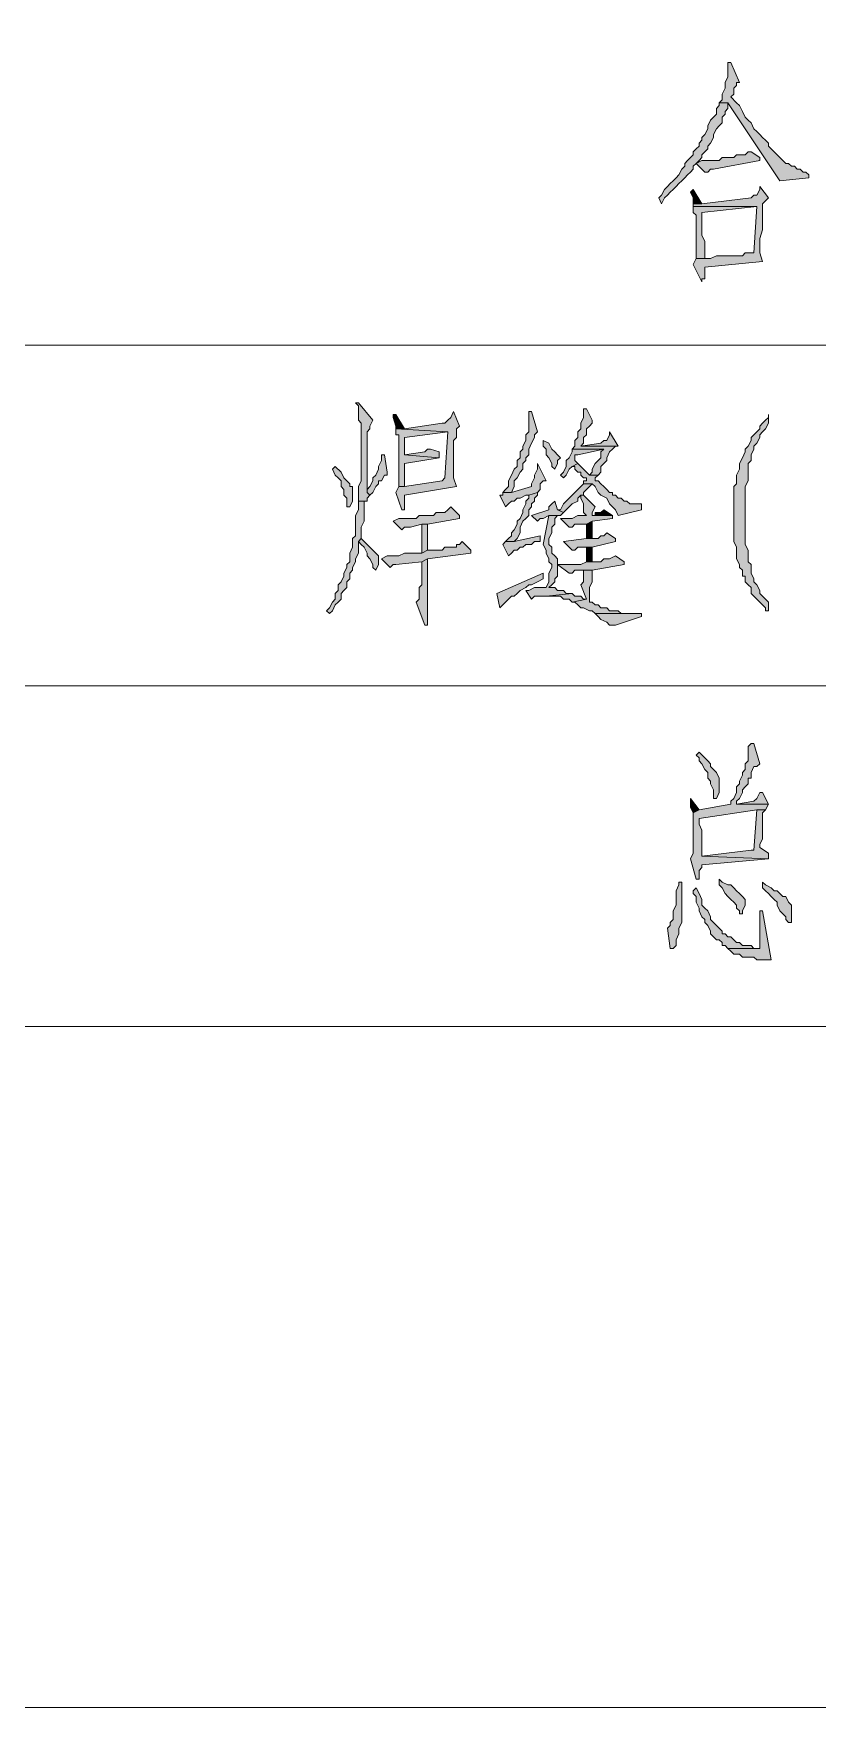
# Model space of a CAD drawing. Header units: millimetres. Extents: x 24 to 410, y 10 to 282.
# Drawn here: x 291.91 to 303.4, y 118.11 to 142.66 of the extents above; entities that cross this region are included whole.
import ezdxf

# ---------------------------------------------------------------- set-up
doc = ezdxf.new("R2010")
doc.units = ezdxf.units.MM

msp = doc.modelspace()

# ---------------------------------------------------------------- hatches: boundary and pattern name
h = msp.add_hatch(color=7)
h.dxf.hatch_style = 2
h.paths.add_polyline_path([(302.090667, 142.24), (302.090667, 142.028333), (302.048333, 141.943667), (302.048333, 141.859), (302.006, 141.774333), (302.006, 141.689667), (301.963667, 141.647333), (302.090667, 141.647333), (302.852667, 140.504333), (303.276, 140.546667), (303.276, 140.589), (303.233667, 140.631333), (303.191333, 140.631333), (303.149, 140.673667), (303.106667, 140.673667), (303.064333, 140.716), (303.022, 140.716), (302.979667, 140.758333), (302.937333, 140.758333), (302.895, 140.800667), (302.852667, 140.843), (302.810333, 140.885333), (302.768, 140.927667), (302.725667, 140.97), (302.683333, 141.012333), (302.683333, 141.054667), (302.641, 141.097), (302.598667, 141.139333), (302.556333, 141.181667), (302.514, 141.224), (302.471667, 141.266333), (302.429333, 141.351), (302.387, 141.393333), (302.344667, 141.435667), (302.302333, 141.520333), (302.26, 141.605), (302.217667, 141.647333), (302.133, 141.732), (302.175333, 141.774333), (302.175333, 141.859), (302.217667, 141.901333), (302.217667, 141.943667), (302.26, 141.943667), (302.133, 142.24)])
h = msp.add_hatch(color=7)
h.dxf.hatch_style = 2
h.paths.add_polyline_path([(301.963667, 141.647333), (301.963667, 141.605), (301.921333, 141.562667), (301.921333, 141.478), (301.879, 141.435667), (301.836667, 141.393333), (301.794333, 141.308667), (301.794333, 141.266333), (301.752, 141.181667), (301.709667, 141.139333), (301.709667, 141.097), (301.667333, 141.054667), (301.667333, 141.012333), (301.625, 140.97), (301.582667, 140.927667), (301.582667, 140.885333), (301.540333, 140.843), (301.498, 140.800667), (301.455667, 140.758333), (301.455667, 140.716), (301.413333, 140.673667), (301.371, 140.589), (301.328667, 140.546667), (301.286333, 140.504333), (301.244, 140.462), (301.201667, 140.419667), (301.159333, 140.377333), (301.117, 140.292667), (301.074667, 140.250333), (301.117, 140.165667), (301.159333, 140.250333), (301.201667, 140.292667), (301.244, 140.335), (301.286333, 140.377333), (301.328667, 140.419667), (301.371, 140.462), (301.413333, 140.504333), (301.455667, 140.546667), (301.498, 140.589), (301.540333, 140.631333), (301.582667, 140.673667), (301.582667, 140.716), (301.625, 140.758333), (301.667333, 140.800667), (301.709667, 140.843), (301.709667, 140.885333), (301.752, 140.927667), (301.794333, 140.97), (301.794333, 141.012333), (301.836667, 141.054667), (301.879, 141.139333), (301.879, 141.181667), (301.921333, 141.266333), (301.963667, 141.308667), (302.006, 141.351), (302.006, 141.435667), (302.048333, 141.478), (302.048333, 141.520333), (302.090667, 141.562667), (302.090667, 141.647333)])
h = msp.add_hatch(color=7)
h.dxf.hatch_style = 2
h.paths.add_polyline_path([(302.429333, 140.927667), (302.387, 140.927667), (302.344667, 140.885333), (302.217667, 140.885333), (302.175333, 140.843), (302.006, 140.843), (301.963667, 140.800667), (301.709667, 140.800667), (301.625, 140.758333), (301.752, 140.631333), (301.794333, 140.631333), (301.836667, 140.673667), (301.879, 140.673667), (302.556333, 140.800667), (302.556333, 140.843)])
h = msp.add_hatch(color=7)
h.dxf.hatch_style = 2
h.paths.add_polyline_path([(301.582667, 140.377333), (301.540333, 140.335), (301.582667, 140.250333), (301.582667, 140.165667), (301.709667, 140.165667)])
h = msp.add_hatch(color=7)
h.dxf.hatch_style = 2
h.paths.add_polyline_path([(302.556333, 140.419667), (302.556333, 140.377333), (302.514, 140.292667), (302.471667, 140.292667), (302.429333, 140.250333), (301.709667, 140.165667), (301.582667, 140.165667), (301.582667, 140.123333), (302.514, 140.123333), (302.471667, 139.446), (302.344667, 139.446), (302.302333, 139.403667), (301.921333, 139.403667), (301.836667, 139.361333), (301.625, 139.361333), (301.582667, 139.276667), (301.709667, 139.022667), (301.709667, 139.065), (301.752, 139.065), (301.752, 139.234333), (302.598667, 139.319), (302.556333, 139.446), (302.556333, 139.657667), (302.598667, 139.784667), (302.598667, 140.165667), (302.641, 140.208), (302.683333, 140.250333)])
h = msp.add_hatch(color=7)
h.dxf.hatch_style = 2
h.paths.add_polyline_path([(301.582667, 140.123333), (301.582667, 140.038667), (301.625, 139.996333), (301.625, 139.361333), (301.752, 139.361333), (301.752, 139.615333), (301.709667, 139.7), (301.709667, 140.038667), (302.514, 140.123333)])
h = msp.add_hatch(color=7)
h.dxf.hatch_style = 2
h.paths.add_polyline_path([(296.672, 137.244667), (296.629667, 137.244667), (296.672, 137.202333), (296.672, 136.990667), (296.714333, 136.948333), (296.714333, 136.101667), (296.672, 136.017), (296.672, 135.805333), (296.756667, 135.805333), (296.799, 135.805333), (296.799, 135.847667), (296.841333, 135.89), (296.799, 135.932333), (296.799, 136.821333), (296.841333, 136.863667), (296.841333, 136.906), (296.883667, 136.990667)])
h = msp.add_hatch(color=7)
h.dxf.hatch_style = 2
h.paths.add_polyline_path([(297.222333, 137.075333), (297.18, 137.075333), (297.18, 137.033), (297.222333, 136.906), (297.222333, 136.863667), (297.349333, 136.863667)])
h = msp.add_hatch(color=7)
h.dxf.hatch_style = 2
h.paths.add_polyline_path([(298.069, 137.117667), (298.026667, 137.033), (297.984333, 136.990667), (297.942, 136.948333), (297.899667, 136.948333), (297.349333, 136.863667), (297.222333, 136.863667), (297.984333, 136.821333), (297.942, 136.144), (297.899667, 136.101667), (297.349333, 136.017), (297.264667, 136.017), (297.222333, 135.932333), (297.307, 135.678333), (297.349333, 135.678333), (297.349333, 135.720667), (297.349333, 135.89), (298.111333, 136.017), (298.069, 136.144), (298.069, 136.271), (298.069, 136.398), (298.069, 136.694333), (298.111333, 136.736667), (298.111333, 136.863667), (298.153667, 136.906)])
h = msp.add_hatch(color=7)
h.dxf.hatch_style = 2
h.paths.add_polyline_path([(299.212, 137.117667), (299.169667, 137.117667), (299.169667, 137.075333), (299.169667, 136.821333), (299.127333, 136.779), (299.127333, 136.694333), (299.085, 136.609667), (299.085, 136.567333), (299.042667, 136.525), (299.042667, 136.440333), (299.000333, 136.398), (299.000333, 136.313333), (298.958, 136.271), (298.915667, 136.186333), (298.873333, 136.101667), (298.873333, 136.017), (298.831, 135.974667), (298.788667, 135.932333), (298.915667, 135.932333), (298.958, 136.017), (298.958, 136.101667), (299.000333, 136.144), (299.042667, 136.228667), (299.085, 136.271), (299.085, 136.355667), (299.127333, 136.398), (299.127333, 136.440333), (299.169667, 136.482667), (299.169667, 136.567333), (299.212, 136.652), (299.254333, 136.736667), (299.254333, 136.779), (299.296667, 136.821333)])
h = msp.add_hatch(color=7)
h.dxf.hatch_style = 2
h.paths.add_polyline_path([(300.016333, 137.16), (299.974, 137.16), (299.974, 137.117667), (299.974, 137.033), (299.931667, 136.948333), (299.931667, 136.863667), (299.889333, 136.821333), (299.889333, 136.736667), (299.847, 136.694333), (299.847, 136.609667), (299.804667, 136.567333), (300.270333, 136.567333), (300.228, 136.525), (300.228, 136.440333), (300.185667, 136.398), (300.143333, 136.355667), (300.101, 136.271), (300.101, 136.228667), (300.058667, 136.186333), (300.185667, 136.186333), (300.228, 136.228667), (300.228, 136.313333), (300.270333, 136.355667), (300.312667, 136.398), (300.312667, 136.440333), (300.355, 136.525), (300.397333, 136.567333), (300.439667, 136.609667), (299.931667, 136.609667), (299.974, 136.652), (299.974, 136.736667), (300.016333, 136.779), (300.016333, 136.863667), (300.058667, 136.906), (300.101, 136.948333), (300.101, 136.990667)])
h = msp.add_hatch(color=7)
h.dxf.hatch_style = 2
h.paths.add_polyline_path([(302.683333, 137.075333), (302.683333, 137.033), (302.641, 136.990667), (302.598667, 136.948333), (302.556333, 136.906), (302.556333, 136.863667), (302.514, 136.821333), (302.471667, 136.779), (302.429333, 136.736667), (302.429333, 136.694333), (302.387, 136.609667), (302.344667, 136.567333), (302.344667, 136.525), (302.302333, 136.440333), (302.26, 136.355667), (302.26, 136.271), (302.217667, 136.186333), (302.217667, 136.059333), (302.175333, 136.017), (302.175333, 135.720667), (302.175333, 135.636), (302.175333, 135.212667), (302.217667, 135.128), (302.217667, 134.958667), (302.26, 134.874), (302.26, 134.831667), (302.302333, 134.789333), (302.302333, 134.704667), (302.344667, 134.704667), (302.344667, 134.62), (302.387, 134.577667), (302.429333, 134.535333), (302.429333, 134.450667), (302.471667, 134.408333), (302.514, 134.366), (302.556333, 134.323667), (302.598667, 134.281333), (302.641, 134.239), (302.641, 134.196667), (302.683333, 134.196667), (302.683333, 134.323667), (302.641, 134.366), (302.598667, 134.408333), (302.556333, 134.450667), (302.556333, 134.493), (302.514, 134.577667), (302.471667, 134.62), (302.471667, 134.662333), (302.429333, 134.747), (302.429333, 134.874), (302.387, 134.916333), (302.387, 135.085667), (302.344667, 135.170333), (302.344667, 136.017), (302.387, 136.101667), (302.387, 136.355667), (302.429333, 136.398), (302.429333, 136.482667), (302.471667, 136.567333), (302.471667, 136.609667), (302.514, 136.652), (302.556333, 136.736667), (302.556333, 136.779), (302.598667, 136.821333), (302.641, 136.863667), (302.683333, 136.948333)])
h = msp.add_hatch(color=7)
h.dxf.hatch_style = 2
h.paths.add_polyline_path([(297.222333, 136.863667), (297.222333, 136.779), (297.264667, 136.779), (297.264667, 136.017), (297.349333, 136.017), (297.349333, 136.355667), (297.857333, 136.440333), (297.349333, 136.482667), (297.349333, 136.652), (297.349333, 136.736667), (297.984333, 136.821333)])
h = msp.add_hatch(color=7)
h.dxf.hatch_style = 2
h.paths.add_polyline_path([(300.355, 136.821333), (300.355, 136.779), (300.312667, 136.694333), (300.270333, 136.694333), (300.228, 136.652), (299.931667, 136.609667), (300.482, 136.609667)])
h = msp.add_hatch(color=7)
h.dxf.hatch_style = 2
h.paths.add_polyline_path([(297.730333, 136.567333), (297.688, 136.567333), (297.645667, 136.525), (297.349333, 136.482667), (297.857333, 136.440333), (297.857333, 136.525)])
h = msp.add_hatch(color=7)
h.dxf.hatch_style = 2
h.paths.add_polyline_path([(299.381333, 136.694333), (299.381333, 136.609667), (299.423667, 136.567333), (299.423667, 136.482667), (299.466, 136.440333), (299.508333, 136.355667), (299.508333, 136.313333), (299.550667, 136.271), (299.593, 136.355667), (299.593, 136.398), (299.635333, 136.440333), (299.593, 136.482667), (299.550667, 136.525), (299.508333, 136.567333), (299.466, 136.652)])
h = msp.add_hatch(color=7)
h.dxf.hatch_style = 2
h.paths.add_polyline_path([(299.804667, 136.567333), (299.804667, 136.525), (299.762333, 136.440333), (299.72, 136.398), (299.72, 136.313333), (299.677667, 136.228667), (299.635333, 136.186333), (299.677667, 136.144), (299.72, 136.186333), (299.762333, 136.271), (299.804667, 136.313333), (299.889333, 136.355667), (299.847, 136.398), (299.847, 136.482667), (299.889333, 136.482667), (300.270333, 136.567333)])
h = msp.add_hatch(color=7)
h.dxf.hatch_style = 2
h.paths.add_polyline_path([(296.333333, 136.313333), (296.291, 136.271), (296.333333, 136.186333), (296.375667, 136.144), (296.418, 136.101667), (296.418, 136.017), (296.460333, 135.974667), (296.460333, 135.89), (296.502667, 135.847667), (296.502667, 135.720667), (296.545, 135.720667), (296.587333, 135.805333), (296.587333, 136.017), (296.545, 136.017), (296.545, 136.059333), (296.502667, 136.101667), (296.460333, 136.144), (296.418, 136.228667)])
h = msp.add_hatch(color=7)
h.dxf.hatch_style = 2
h.paths.add_polyline_path([(297.010667, 136.482667), (297.010667, 136.398), (296.968333, 136.313333), (296.968333, 136.271), (296.926, 136.186333), (296.883667, 136.144), (296.883667, 136.101667), (296.841333, 136.017), (296.799, 135.974667), (296.799, 135.932333), (296.841333, 135.89), (296.883667, 135.932333), (296.926, 136.017), (296.968333, 136.059333), (296.968333, 136.101667), (297.010667, 136.101667), (297.053, 136.186333), (297.095333, 136.186333), (297.095333, 136.228667), (297.053, 136.482667)])
h = msp.add_hatch(color=7)
h.dxf.hatch_style = 2
h.paths.add_polyline_path([(299.296667, 136.355667), (299.296667, 136.271), (299.254333, 136.186333), (299.254333, 136.144), (299.212, 136.059333), (299.212, 136.017), (298.915667, 135.932333), (298.788667, 135.932333), (298.788667, 135.89), (298.746333, 135.89), (298.831, 135.720667), (298.873333, 135.763), (298.915667, 135.805333), (298.958, 135.805333), (299.000333, 135.847667), (299.042667, 135.847667), (299.127333, 135.89), (299.169667, 135.89), (299.296667, 135.932333), (299.339, 135.974667), (299.339, 136.059333), (299.381333, 136.101667), (299.423667, 136.101667)])
h = msp.add_hatch(color=7)
h.dxf.hatch_style = 2
h.paths.add_polyline_path([(299.889333, 136.355667), (299.804667, 136.313333), (299.847, 136.313333), (299.847, 136.271), (299.889333, 136.228667), (299.931667, 136.228667), (299.931667, 136.186333), (299.974, 136.144), (300.016333, 136.144), (300.016333, 136.101667), (299.974, 136.101667), (299.974, 136.059333), (300.101, 136.059333), (300.143333, 136.017), (300.185667, 135.932333), (300.228, 135.89), (300.312667, 135.847667), (300.355, 135.763), (300.439667, 135.678333), (300.482, 135.593667), (300.820667, 135.678333), (300.820667, 135.763), (300.736, 135.763), (300.693667, 135.763), (300.651333, 135.763), (300.609, 135.805333), (300.566667, 135.805333), (300.524333, 135.847667), (300.482, 135.847667), (300.439667, 135.89), (300.397333, 135.89), (300.397333, 135.932333), (300.355, 135.932333), (300.312667, 135.974667), (300.270333, 136.017), (300.228, 136.059333), (300.185667, 136.101667), (300.143333, 136.101667), (300.143333, 136.144), (300.185667, 136.186333), (300.058667, 136.186333), (299.974, 136.271), (299.931667, 136.313333)])
h = msp.add_hatch(color=7)
h.dxf.hatch_style = 2
h.paths.add_polyline_path([(299.974, 136.059333), (299.931667, 136.017), (299.889333, 135.974667), (299.847, 135.932333), (299.804667, 135.89), (299.762333, 135.847667), (299.72, 135.805333), (299.677667, 135.763), (299.635333, 135.678333), (299.593, 135.678333), (299.677667, 135.636), (299.72, 135.678333), (299.762333, 135.720667), (299.804667, 135.763), (299.889333, 135.805333), (299.889333, 135.847667), (299.931667, 135.89), (299.974, 135.89), (299.974, 135.932333), (300.016333, 135.974667), (300.058667, 136.017), (300.101, 136.059333)])
h = msp.add_hatch(color=7)
h.dxf.hatch_style = 2
h.paths.add_polyline_path([(296.672, 135.805333), (296.672, 135.678333), (296.629667, 135.593667), (296.629667, 135.297333), (296.587333, 135.255), (296.587333, 135.128), (296.545, 135.043333), (296.545, 134.916333), (296.502667, 134.874), (296.502667, 134.831667), (296.460333, 134.747), (296.460333, 134.704667), (296.418, 134.62), (296.375667, 134.577667), (296.375667, 134.493), (296.333333, 134.450667), (296.333333, 134.366), (296.291, 134.323667), (296.248667, 134.239), (296.206333, 134.196667), (296.248667, 134.154333), (296.291, 134.196667), (296.333333, 134.281333), (296.375667, 134.323667), (296.418, 134.366), (296.418, 134.450667), (296.460333, 134.493), (296.502667, 134.535333), (296.502667, 134.62), (296.545, 134.662333), (296.545, 134.747), (296.587333, 134.789333), (296.587333, 134.831667), (296.629667, 134.916333), (296.629667, 134.958667), (296.672, 135.043333), (296.672, 135.212667), (296.714333, 135.255), (296.714333, 135.424333), (296.756667, 135.509), (296.756667, 135.805333)])
h = msp.add_hatch(color=7)
h.dxf.hatch_style = 2
h.paths.add_polyline_path([(299.296667, 135.932333), (299.169667, 135.89), (299.169667, 135.847667), (299.127333, 135.805333), (299.127333, 135.763), (299.085, 135.678333), (299.085, 135.636), (299.042667, 135.551333), (299.000333, 135.509), (299.000333, 135.466667), (298.958, 135.382), (298.915667, 135.339667), (298.915667, 135.297333), (298.873333, 135.255), (298.831, 135.212667), (298.958, 135.212667), (299.000333, 135.255), (299.042667, 135.339667), (299.042667, 135.424333), (299.085, 135.509), (299.127333, 135.551333), (299.169667, 135.593667), (299.169667, 135.678333), (299.212, 135.720667), (299.212, 135.763), (299.254333, 135.805333), (299.254333, 135.847667), (299.296667, 135.89)])
h = msp.add_hatch(color=7)
h.dxf.hatch_style = 2
h.paths.add_polyline_path([(299.550667, 135.805333), (299.508333, 135.763), (299.466, 135.720667), (299.466, 135.678333), (299.212, 135.593667), (299.296667, 135.509), (299.339, 135.551333), (299.381333, 135.551333), (299.466, 135.593667), (299.635333, 135.593667), (299.677667, 135.636), (299.593, 135.678333)])
h = msp.add_hatch(color=7)
h.dxf.hatch_style = 2
h.paths.add_polyline_path([(299.974, 135.89), (299.931667, 135.89), (299.931667, 135.847667), (299.974, 135.763), (299.974, 135.636), (300.016333, 135.593667), (299.889333, 135.593667), (299.804667, 135.551333), (299.635333, 135.551333), (299.762333, 135.424333), (299.804667, 135.424333), (299.847, 135.466667), (300.016333, 135.466667), (300.101, 135.509), (300.397333, 135.551333), (300.397333, 135.593667), (300.101, 135.593667), (300.101, 135.636), (300.143333, 135.720667)])
h = msp.add_hatch(color=7)
h.dxf.hatch_style = 2
h.paths.add_polyline_path([(298.026667, 135.720667), (297.984333, 135.678333), (297.942, 135.636), (297.815, 135.636), (297.772667, 135.593667), (297.561, 135.593667), (297.518667, 135.551333), (297.264667, 135.551333), (297.18, 135.509), (297.307, 135.382), (297.349333, 135.424333), (297.434, 135.424333), (297.603333, 135.466667), (297.688, 135.466667), (298.153667, 135.551333), (298.153667, 135.593667)])
h = msp.add_hatch(color=7)
h.dxf.hatch_style = 2
h.paths.add_polyline_path([(299.466, 135.593667), (299.381333, 135.170333), (299.423667, 135.085667), (299.423667, 135.043333), (299.466, 134.958667), (299.466, 134.916333), (299.508333, 134.874), (299.508333, 134.831667), (299.466, 134.747), (299.466, 134.62), (299.423667, 134.535333), (299.254333, 134.535333), (299.169667, 134.493), (299.127333, 134.493), (299.212, 134.366), (299.254333, 134.408333), (299.423667, 134.408333), (299.804667, 134.450667), (299.762333, 134.450667), (299.72, 134.450667), (299.677667, 134.493), (299.593, 134.493), (299.550667, 134.535333), (299.466, 134.535333), (299.508333, 134.577667), (299.550667, 134.62), (299.550667, 134.662333), (299.593, 134.704667), (299.593, 134.958667), (299.550667, 135.001), (299.508333, 135.043333), (299.508333, 135.128), (299.466, 135.170333), (299.466, 135.255), (299.508333, 135.339667), (299.508333, 135.424333), (299.550667, 135.466667), (299.550667, 135.551333), (299.593, 135.593667)])
h = msp.add_hatch(color=7)
h.dxf.hatch_style = 2
h.paths.add_polyline_path([(299.635333, 135.593667), (299.466, 135.593667), (299.593, 135.593667)])
h = msp.add_hatch(color=7)
h.dxf.hatch_style = 2
h.paths.add_polyline_path([(300.270333, 135.678333), (300.228, 135.636), (300.143333, 135.636), (300.143333, 135.593667), (300.101, 135.593667), (300.397333, 135.593667)])
h = msp.add_hatch(color=7)
h.dxf.hatch_style = 2
h.paths.add_polyline_path([(297.688, 135.466667), (297.603333, 135.466667), (297.603333, 135.382), (297.603333, 135.043333), (297.688, 135.085667)])
h = msp.add_hatch(color=7)
h.dxf.hatch_style = 2
h.paths.add_polyline_path([(299.339, 135.297333), (298.958, 135.212667), (298.831, 135.212667), (298.788667, 135.170333), (298.873333, 135.001), (298.915667, 135.043333), (298.958, 135.085667), (299.000333, 135.085667), (299.042667, 135.128), (299.085, 135.128), (299.127333, 135.170333), (299.212, 135.170333), (299.254333, 135.212667), (299.339, 135.212667)])
h = msp.add_hatch(color=7)
h.dxf.hatch_style = 2
h.paths.add_polyline_path([(300.312667, 135.339667), (300.270333, 135.297333), (300.228, 135.297333), (300.185667, 135.255), (300.016333, 135.255), (299.677667, 135.212667), (299.804667, 135.085667), (299.847, 135.085667), (299.889333, 135.128), (300.101, 135.128), (300.439667, 135.212667), (300.439667, 135.255)])
h = msp.add_hatch(color=7)
h.dxf.hatch_style = 2
h.paths.add_polyline_path([(300.101, 135.509), (300.016333, 135.466667), (300.016333, 135.255), (300.101, 135.255)])
h = msp.add_hatch(color=7)
h.dxf.hatch_style = 2
h.paths.add_polyline_path([(296.714333, 135.255), (296.672, 135.212667), (296.714333, 135.170333), (296.756667, 135.128), (296.799, 135.043333), (296.799, 135.001), (296.841333, 134.958667), (296.883667, 134.874), (296.883667, 134.831667), (296.926, 134.789333), (296.968333, 134.874), (296.968333, 135.001), (296.926, 135.043333), (296.883667, 135.085667), (296.841333, 135.128), (296.756667, 135.212667)])
h = msp.add_hatch(color=7)
h.dxf.hatch_style = 2
h.paths.add_polyline_path([(298.196, 135.212667), (298.153667, 135.170333), (298.111333, 135.170333), (298.111333, 135.128), (297.942, 135.128), (297.899667, 135.085667), (297.688, 135.085667), (297.603333, 135.043333), (297.349333, 135.043333), (297.264667, 135.001), (297.18, 135.001), (297.095333, 135.001), (297.010667, 134.958667), (297.137667, 134.831667), (297.18, 134.874), (297.222333, 134.874), (297.603333, 134.916333), (297.688, 134.958667), (298.323, 135.043333), (298.323, 135.085667)])
h = msp.add_hatch(color=7)
h.dxf.hatch_style = 2
h.paths.add_polyline_path([(300.101, 135.128), (300.016333, 135.128), (300.016333, 135.001), (300.016333, 134.916333), (300.101, 134.916333)])
h = msp.add_hatch(color=7)
h.dxf.hatch_style = 2
h.paths.add_polyline_path([(297.688, 134.958667), (297.603333, 134.916333), (297.603333, 134.577667), (297.561, 134.535333), (297.561, 134.366), (297.518667, 134.323667), (297.645667, 133.985), (297.688, 133.985), (297.688, 134.027333), (297.688, 134.408333), (297.688, 134.493)])
h = msp.add_hatch(color=7)
h.dxf.hatch_style = 2
h.paths.add_polyline_path([(300.439667, 135.001), (300.355, 134.958667), (300.270333, 134.958667), (300.228, 134.916333), (300.016333, 134.916333), (299.931667, 134.874), (299.593, 134.874), (299.762333, 134.747), (299.804667, 134.747), (299.847, 134.789333), (300.101, 134.789333), (300.566667, 134.874), (300.566667, 134.916333)])
h = msp.add_hatch(color=7)
h.dxf.hatch_style = 2
h.paths.add_polyline_path([(299.381333, 134.747), (298.704, 134.450667), (298.746333, 134.239), (298.788667, 134.281333), (298.831, 134.323667), (298.873333, 134.366), (298.915667, 134.408333), (298.958, 134.408333), (299.000333, 134.450667), (299.042667, 134.493), (299.127333, 134.535333), (299.169667, 134.577667), (299.212, 134.577667), (299.296667, 134.62), (299.381333, 134.662333)])
h = msp.add_hatch(color=7)
h.dxf.hatch_style = 2
h.paths.add_polyline_path([(300.101, 134.789333), (299.974, 134.789333), (299.974, 134.747), (299.974, 134.62), (299.931667, 134.577667), (300.016333, 134.366), (299.804667, 134.323667), (299.847, 134.323667), (299.889333, 134.281333), (299.931667, 134.239), (299.974, 134.239), (300.058667, 134.196667), (300.101, 134.196667), (300.143333, 134.154333), (300.778333, 134.154333), (300.693667, 134.154333), (300.524333, 134.154333), (300.482, 134.196667), (300.397333, 134.196667), (300.355, 134.196667), (300.312667, 134.239), (300.228, 134.239), (300.185667, 134.281333), (300.143333, 134.281333), (300.101, 134.323667), (300.058667, 134.323667), (300.058667, 134.366), (300.058667, 134.535333), (300.101, 134.62)])
h = msp.add_hatch(color=7)
h.dxf.hatch_style = 2
h.paths.add_polyline_path([(299.381333, 134.535333), (299.296667, 134.535333), (299.423667, 134.535333)])
h = msp.add_hatch(color=7)
h.dxf.hatch_style = 2
h.paths.add_polyline_path([(299.804667, 134.450667), (299.423667, 134.408333), (299.635333, 134.408333), (299.677667, 134.366), (299.762333, 134.366), (299.804667, 134.323667), (300.016333, 134.366), (299.974, 134.366), (299.931667, 134.408333), (299.847, 134.408333)])
h = msp.add_hatch(color=7)
h.dxf.hatch_style = 2
h.paths.add_polyline_path([(300.820667, 134.154333), (300.143333, 134.154333), (300.185667, 134.112), (300.228, 134.069667), (300.312667, 134.027333), (300.355, 133.985), (300.439667, 133.985), (300.820667, 134.112)])
h = msp.add_hatch(color=7)
h.dxf.hatch_style = 2
h.paths.add_polyline_path([(302.471667, 132.249333), (302.429333, 132.249333), (302.387, 132.207), (302.387, 131.995333), (302.344667, 131.953), (302.344667, 131.868333), (302.302333, 131.826), (302.302333, 131.783667), (302.26, 131.699), (302.26, 131.656667), (302.217667, 131.614333), (302.217667, 131.529667), (302.175333, 131.445), (302.133, 131.402667), (302.133, 131.360333), (301.667333, 131.275667), (301.582667, 131.233333), (301.582667, 130.894667), (301.582667, 130.640667), (301.540333, 130.556), (301.625, 130.259667), (301.667333, 130.259667), (301.667333, 130.344333), (301.667333, 130.386667), (301.709667, 130.429), (301.709667, 130.471333), (302.683333, 130.556), (301.709667, 130.598333), (301.709667, 130.979333), (301.667333, 131.064), (301.667333, 131.148667), (302.514, 131.275667), (302.641, 131.275667), (302.683333, 131.360333), (302.217667, 131.360333), (302.217667, 131.402667), (302.26, 131.445), (302.302333, 131.529667), (302.302333, 131.572), (302.344667, 131.614333), (302.387, 131.656667), (302.387, 131.741333), (302.429333, 131.741333), (302.429333, 131.826), (302.471667, 131.910667), (302.514, 131.910667), (302.556333, 131.953)])
h = msp.add_hatch(color=7)
h.dxf.hatch_style = 2
h.paths.add_polyline_path([(301.667333, 132.122333), (301.625, 132.08), (301.667333, 132.037667), (301.667333, 131.995333), (301.709667, 131.953), (301.752, 131.868333), (301.794333, 131.826), (301.794333, 131.741333), (301.836667, 131.699), (301.836667, 131.656667), (301.879, 131.572), (301.879, 131.445), (301.921333, 131.445), (301.963667, 131.529667), (301.963667, 131.741333), (301.921333, 131.826), (301.879, 131.868333), (301.836667, 131.910667), (301.836667, 131.953), (301.794333, 131.995333), (301.752, 132.037667)])
h = msp.add_hatch(color=7)
h.dxf.hatch_style = 2
h.paths.add_polyline_path([(301.540333, 131.445), (301.540333, 131.318), (301.582667, 131.233333), (301.667333, 131.275667)])
h = msp.add_hatch(color=7)
h.dxf.hatch_style = 2
h.paths.add_polyline_path([(302.598667, 131.529667), (302.556333, 131.529667), (302.514, 131.445), (302.471667, 131.402667), (302.217667, 131.360333), (302.683333, 131.360333)])
h = msp.add_hatch(color=7)
h.dxf.hatch_style = 2
h.paths.add_polyline_path([(302.641, 131.275667), (302.514, 131.275667), (302.471667, 130.683), (302.429333, 130.683), (301.709667, 130.598333), (302.683333, 130.556), (302.683333, 130.640667), (302.556333, 130.725333), (302.556333, 130.767667), (302.598667, 130.852333), (302.598667, 131.233333)])
h = msp.add_hatch(color=7)
h.dxf.hatch_style = 2
h.paths.add_polyline_path([(301.413333, 130.217333), (301.371, 130.217333), (301.371, 130.175), (301.328667, 130.090333), (301.328667, 129.878667), (301.286333, 129.794), (301.286333, 129.667), (301.244, 129.624667), (301.244, 129.582333), (301.201667, 129.54), (301.244, 129.243667), (301.286333, 129.243667), (301.328667, 129.286), (301.328667, 129.370667), (301.371, 129.455333), (301.371, 129.54), (301.413333, 129.624667), (301.413333, 129.878667), (301.413333, 129.921)])
h = msp.add_hatch(color=7)
h.dxf.hatch_style = 2
h.paths.add_polyline_path([(301.963667, 130.259667), (301.963667, 130.175), (302.006, 130.132667), (302.048333, 130.048), (302.090667, 130.005667), (302.133, 129.963333), (302.175333, 129.921), (302.217667, 129.878667), (302.217667, 129.836333), (302.26, 129.794), (302.26, 129.751667), (302.302333, 129.751667), (302.302333, 129.794), (302.344667, 129.878667), (302.344667, 129.963333), (302.302333, 130.005667), (302.26, 130.048), (302.217667, 130.090333), (302.175333, 130.132667), (302.133, 130.175), (302.090667, 130.175), (302.006, 130.217333)])
h = msp.add_hatch(color=7)
h.dxf.hatch_style = 2
h.paths.add_polyline_path([(302.598667, 130.217333), (302.598667, 130.132667), (302.641, 130.090333), (302.683333, 130.048), (302.725667, 130.005667), (302.768, 129.963333), (302.810333, 129.921), (302.810333, 129.878667), (302.852667, 129.794), (302.895, 129.751667), (302.937333, 129.709333), (302.937333, 129.667), (302.979667, 129.624667), (303.022, 129.624667), (303.022, 129.667), (303.022, 129.878667), (302.979667, 129.921), (302.937333, 130.005667), (302.895, 130.005667), (302.852667, 130.048), (302.810333, 130.090333), (302.768, 130.090333), (302.725667, 130.132667), (302.641, 130.175)])
h = msp.add_hatch(color=7)
h.dxf.hatch_style = 2
h.paths.add_polyline_path([(301.625, 130.132667), (301.582667, 130.090333), (301.582667, 130.048), (301.625, 130.005667), (301.625, 129.921), (301.667333, 129.836333), (301.667333, 129.794), (301.709667, 129.709333), (301.752, 129.667), (301.752, 129.624667), (301.794333, 129.582333), (301.836667, 129.497667), (301.836667, 129.455333), (301.879, 129.413), (301.921333, 129.370667), (301.963667, 129.370667), (302.006, 129.328333), (302.006, 129.286), (302.048333, 129.286), (302.090667, 129.243667), (302.556333, 129.243667), (302.471667, 129.243667), (302.429333, 129.286), (302.344667, 129.286), (302.302333, 129.286), (302.26, 129.328333), (302.217667, 129.328333), (302.175333, 129.370667), (302.133, 129.413), (302.090667, 129.413), (302.048333, 129.455333), (302.006, 129.455333), (302.006, 129.497667), (301.963667, 129.54), (301.921333, 129.582333), (301.879, 129.624667), (301.836667, 129.667), (301.836667, 129.709333), (301.794333, 129.794), (301.752, 129.836333), (301.709667, 129.878667), (301.709667, 129.963333), (301.667333, 130.048)])
h = msp.add_hatch(color=7)
h.dxf.hatch_style = 2
h.paths.add_polyline_path([(302.598667, 129.794), (302.556333, 129.794), (302.556333, 129.243667), (302.090667, 129.243667), (302.133, 129.201333), (302.175333, 129.159), (302.26, 129.159), (302.302333, 129.116667), (302.471667, 129.116667), (302.514, 129.074333), (302.725667, 129.074333)])

# ---------------------------------------------------------------- linework, layer by layer
at = {"color": 7, "lineweight": 0}
for points in [[(249.047, 173.101), (377.063, 173.101), (377.063, 118.11), (249.047, 118.11)], [(302.090667, 142.24), (302.090667, 142.028333), (302.048333, 141.943667), (302.048333, 141.859), (302.006, 141.774333), (302.006, 141.689667), (301.963667, 141.647333), (302.090667, 141.647333), (302.852667, 140.504333), (303.276, 140.546667), (303.276, 140.589), (303.233667, 140.631333), (303.191333, 140.631333), (303.149, 140.673667), (303.106667, 140.673667), (303.064333, 140.716), (303.022, 140.716), (302.979667, 140.758333), (302.937333, 140.758333), (302.895, 140.800667), (302.852667, 140.843), (302.810333, 140.885333), (302.768, 140.927667), (302.725667, 140.97), (302.683333, 141.012333), (302.683333, 141.054667), (302.641, 141.097), (302.598667, 141.139333), (302.556333, 141.181667), (302.514, 141.224), (302.471667, 141.266333), (302.429333, 141.351), (302.387, 141.393333), (302.344667, 141.435667), (302.302333, 141.520333), (302.26, 141.605), (302.217667, 141.647333), (302.133, 141.732), (302.175333, 141.774333), (302.175333, 141.859), (302.217667, 141.901333), (302.217667, 141.943667), (302.26, 141.943667), (302.133, 142.24)], [(301.963667, 141.647333), (301.963667, 141.605), (301.921333, 141.562667), (301.921333, 141.478), (301.879, 141.435667), (301.836667, 141.393333), (301.794333, 141.308667), (301.794333, 141.266333), (301.752, 141.181667), (301.709667, 141.139333), (301.709667, 141.097), (301.667333, 141.054667), (301.667333, 141.012333), (301.625, 140.97), (301.582667, 140.927667), (301.582667, 140.885333), (301.540333, 140.843), (301.498, 140.800667), (301.455667, 140.758333), (301.455667, 140.716), (301.413333, 140.673667), (301.371, 140.589), (301.328667, 140.546667), (301.286333, 140.504333), (301.244, 140.462), (301.201667, 140.419667), (301.159333, 140.377333), (301.117, 140.292667), (301.074667, 140.250333), (301.117, 140.165667), (301.159333, 140.250333), (301.201667, 140.292667), (301.244, 140.335), (301.286333, 140.377333), (301.328667, 140.419667), (301.371, 140.462), (301.413333, 140.504333), (301.455667, 140.546667), (301.498, 140.589), (301.540333, 140.631333), (301.582667, 140.673667), (301.582667, 140.716), (301.625, 140.758333), (301.667333, 140.800667), (301.709667, 140.843), (301.709667, 140.885333), (301.752, 140.927667), (301.794333, 140.97), (301.794333, 141.012333), (301.836667, 141.054667), (301.879, 141.139333), (301.879, 141.181667), (301.921333, 141.266333), (301.963667, 141.308667), (302.006, 141.351), (302.006, 141.435667), (302.048333, 141.478), (302.048333, 141.520333), (302.090667, 141.562667), (302.090667, 141.647333)], [(302.429333, 140.927667), (302.387, 140.927667), (302.344667, 140.885333), (302.217667, 140.885333), (302.175333, 140.843), (302.006, 140.843), (301.963667, 140.800667), (301.709667, 140.800667), (301.625, 140.758333), (301.752, 140.631333), (301.794333, 140.631333), (301.836667, 140.673667), (301.879, 140.673667), (302.556333, 140.800667), (302.556333, 140.843)], [(301.582667, 140.377333), (301.540333, 140.335), (301.582667, 140.250333), (301.582667, 140.165667), (301.709667, 140.165667)], [(302.556333, 140.419667), (302.556333, 140.377333), (302.514, 140.292667), (302.471667, 140.292667), (302.429333, 140.250333), (301.709667, 140.165667), (301.582667, 140.165667), (301.582667, 140.123333), (302.514, 140.123333), (302.471667, 139.446), (302.344667, 139.446), (302.302333, 139.403667), (301.921333, 139.403667), (301.836667, 139.361333), (301.625, 139.361333), (301.582667, 139.276667), (301.709667, 139.022667), (301.709667, 139.065), (301.752, 139.065), (301.752, 139.234333), (302.598667, 139.319), (302.556333, 139.446), (302.556333, 139.657667), (302.598667, 139.784667), (302.598667, 140.165667), (302.641, 140.208), (302.683333, 140.250333)], [(301.582667, 140.123333), (301.582667, 140.038667), (301.625, 139.996333), (301.625, 139.361333), (301.752, 139.361333), (301.752, 139.615333), (301.709667, 139.7), (301.709667, 140.038667), (302.514, 140.123333)], [(296.672, 137.244667), (296.629667, 137.244667), (296.672, 137.202333), (296.672, 136.990667), (296.714333, 136.948333), (296.714333, 136.101667), (296.672, 136.017), (296.672, 135.805333), (296.756667, 135.805333), (296.799, 135.805333), (296.799, 135.847667), (296.841333, 135.89), (296.799, 135.932333), (296.799, 136.821333), (296.841333, 136.863667), (296.841333, 136.906), (296.883667, 136.990667)], [(297.222333, 137.075333), (297.18, 137.075333), (297.18, 137.033), (297.222333, 136.906), (297.222333, 136.863667), (297.349333, 136.863667)], [(298.069, 137.117667), (298.026667, 137.033), (297.984333, 136.990667), (297.942, 136.948333), (297.899667, 136.948333), (297.349333, 136.863667), (297.222333, 136.863667), (297.984333, 136.821333), (297.942, 136.144), (297.899667, 136.101667), (297.349333, 136.017), (297.264667, 136.017), (297.222333, 135.932333), (297.307, 135.678333), (297.349333, 135.678333), (297.349333, 135.720667), (297.349333, 135.89), (298.111333, 136.017), (298.069, 136.144), (298.069, 136.271), (298.069, 136.398), (298.069, 136.694333), (298.111333, 136.736667), (298.111333, 136.863667), (298.153667, 136.906)], [(299.212, 137.117667), (299.169667, 137.117667), (299.169667, 137.075333), (299.169667, 136.821333), (299.127333, 136.779), (299.127333, 136.694333), (299.085, 136.609667), (299.085, 136.567333), (299.042667, 136.525), (299.042667, 136.440333), (299.000333, 136.398), (299.000333, 136.313333), (298.958, 136.271), (298.915667, 136.186333), (298.873333, 136.101667), (298.873333, 136.017), (298.831, 135.974667), (298.788667, 135.932333), (298.915667, 135.932333), (298.958, 136.017), (298.958, 136.101667), (299.000333, 136.144), (299.042667, 136.228667), (299.085, 136.271), (299.085, 136.355667), (299.127333, 136.398), (299.127333, 136.440333), (299.169667, 136.482667), (299.169667, 136.567333), (299.212, 136.652), (299.254333, 136.736667), (299.254333, 136.779), (299.296667, 136.821333)], [(300.016333, 137.16), (299.974, 137.16), (299.974, 137.117667), (299.974, 137.033), (299.931667, 136.948333), (299.931667, 136.863667), (299.889333, 136.821333), (299.889333, 136.736667), (299.847, 136.694333), (299.847, 136.609667), (299.804667, 136.567333), (300.270333, 136.567333), (300.228, 136.525), (300.228, 136.440333), (300.185667, 136.398), (300.143333, 136.355667), (300.101, 136.271), (300.101, 136.228667), (300.058667, 136.186333), (300.185667, 136.186333), (300.228, 136.228667), (300.228, 136.313333), (300.270333, 136.355667), (300.312667, 136.398), (300.312667, 136.440333), (300.355, 136.525), (300.397333, 136.567333), (300.439667, 136.609667), (299.931667, 136.609667), (299.974, 136.652), (299.974, 136.736667), (300.016333, 136.779), (300.016333, 136.863667), (300.058667, 136.906), (300.101, 136.948333), (300.101, 136.990667)], [(302.683333, 137.075333), (302.683333, 137.033), (302.641, 136.990667), (302.598667, 136.948333), (302.556333, 136.906), (302.556333, 136.863667), (302.514, 136.821333), (302.471667, 136.779), (302.429333, 136.736667), (302.429333, 136.694333), (302.387, 136.609667), (302.344667, 136.567333), (302.344667, 136.525), (302.302333, 136.440333), (302.26, 136.355667), (302.26, 136.271), (302.217667, 136.186333), (302.217667, 136.059333), (302.175333, 136.017), (302.175333, 135.720667), (302.175333, 135.636), (302.175333, 135.212667), (302.217667, 135.128), (302.217667, 134.958667), (302.26, 134.874), (302.26, 134.831667), (302.302333, 134.789333), (302.302333, 134.704667), (302.344667, 134.704667), (302.344667, 134.62), (302.387, 134.577667), (302.429333, 134.535333), (302.429333, 134.450667), (302.471667, 134.408333), (302.514, 134.366), (302.556333, 134.323667), (302.598667, 134.281333), (302.641, 134.239), (302.641, 134.196667), (302.683333, 134.196667), (302.683333, 134.323667), (302.641, 134.366), (302.598667, 134.408333), (302.556333, 134.450667), (302.556333, 134.493), (302.514, 134.577667), (302.471667, 134.62), (302.471667, 134.662333), (302.429333, 134.747), (302.429333, 134.874), (302.387, 134.916333), (302.387, 135.085667), (302.344667, 135.170333), (302.344667, 136.017), (302.387, 136.101667), (302.387, 136.355667), (302.429333, 136.398), (302.429333, 136.482667), (302.471667, 136.567333), (302.471667, 136.609667), (302.514, 136.652), (302.556333, 136.736667), (302.556333, 136.779), (302.598667, 136.821333), (302.641, 136.863667), (302.683333, 136.948333)], [(297.222333, 136.863667), (297.222333, 136.779), (297.264667, 136.779), (297.264667, 136.017), (297.349333, 136.017), (297.349333, 136.355667), (297.857333, 136.440333), (297.349333, 136.482667), (297.349333, 136.652), (297.349333, 136.736667), (297.984333, 136.821333)], [(300.355, 136.821333), (300.355, 136.779), (300.312667, 136.694333), (300.270333, 136.694333), (300.228, 136.652), (299.931667, 136.609667), (300.482, 136.609667)], [(297.730333, 136.567333), (297.688, 136.567333), (297.645667, 136.525), (297.349333, 136.482667), (297.857333, 136.440333), (297.857333, 136.525)], [(299.381333, 136.694333), (299.381333, 136.609667), (299.423667, 136.567333), (299.423667, 136.482667), (299.466, 136.440333), (299.508333, 136.355667), (299.508333, 136.313333), (299.550667, 136.271), (299.593, 136.355667), (299.593, 136.398), (299.635333, 136.440333), (299.593, 136.482667), (299.550667, 136.525), (299.508333, 136.567333), (299.466, 136.652)], [(299.804667, 136.567333), (299.804667, 136.525), (299.762333, 136.440333), (299.72, 136.398), (299.72, 136.313333), (299.677667, 136.228667), (299.635333, 136.186333), (299.677667, 136.144), (299.72, 136.186333), (299.762333, 136.271), (299.804667, 136.313333), (299.889333, 136.355667), (299.847, 136.398), (299.847, 136.482667), (299.889333, 136.482667), (300.270333, 136.567333)], [(296.333333, 136.313333), (296.291, 136.271), (296.333333, 136.186333), (296.375667, 136.144), (296.418, 136.101667), (296.418, 136.017), (296.460333, 135.974667), (296.460333, 135.89), (296.502667, 135.847667), (296.502667, 135.720667), (296.545, 135.720667), (296.587333, 135.805333), (296.587333, 136.017), (296.545, 136.017), (296.545, 136.059333), (296.502667, 136.101667), (296.460333, 136.144), (296.418, 136.228667)], [(297.010667, 136.482667), (297.010667, 136.398), (296.968333, 136.313333), (296.968333, 136.271), (296.926, 136.186333), (296.883667, 136.144), (296.883667, 136.101667), (296.841333, 136.017), (296.799, 135.974667), (296.799, 135.932333), (296.841333, 135.89), (296.883667, 135.932333), (296.926, 136.017), (296.968333, 136.059333), (296.968333, 136.101667), (297.010667, 136.101667), (297.053, 136.186333), (297.095333, 136.186333), (297.095333, 136.228667), (297.053, 136.482667)], [(299.296667, 136.355667), (299.296667, 136.271), (299.254333, 136.186333), (299.254333, 136.144), (299.212, 136.059333), (299.212, 136.017), (298.915667, 135.932333), (298.788667, 135.932333), (298.788667, 135.89), (298.746333, 135.89), (298.831, 135.720667), (298.873333, 135.763), (298.915667, 135.805333), (298.958, 135.805333), (299.000333, 135.847667), (299.042667, 135.847667), (299.127333, 135.89), (299.169667, 135.89), (299.296667, 135.932333), (299.339, 135.974667), (299.339, 136.059333), (299.381333, 136.101667), (299.423667, 136.101667)], [(299.889333, 136.355667), (299.804667, 136.313333), (299.847, 136.313333), (299.847, 136.271), (299.889333, 136.228667), (299.931667, 136.228667), (299.931667, 136.186333), (299.974, 136.144), (300.016333, 136.144), (300.016333, 136.101667), (299.974, 136.101667), (299.974, 136.059333), (300.101, 136.059333), (300.143333, 136.017), (300.185667, 135.932333), (300.228, 135.89), (300.312667, 135.847667), (300.355, 135.763), (300.439667, 135.678333), (300.482, 135.593667), (300.820667, 135.678333), (300.820667, 135.763), (300.736, 135.763), (300.693667, 135.763), (300.651333, 135.763), (300.609, 135.805333), (300.566667, 135.805333), (300.524333, 135.847667), (300.482, 135.847667), (300.439667, 135.89), (300.397333, 135.89), (300.397333, 135.932333), (300.355, 135.932333), (300.312667, 135.974667), (300.270333, 136.017), (300.228, 136.059333), (300.185667, 136.101667), (300.143333, 136.101667), (300.143333, 136.144), (300.185667, 136.186333), (300.058667, 136.186333), (299.974, 136.271), (299.931667, 136.313333)], [(299.974, 136.059333), (299.931667, 136.017), (299.889333, 135.974667), (299.847, 135.932333), (299.804667, 135.89), (299.762333, 135.847667), (299.72, 135.805333), (299.677667, 135.763), (299.635333, 135.678333), (299.593, 135.678333), (299.677667, 135.636), (299.72, 135.678333), (299.762333, 135.720667), (299.804667, 135.763), (299.889333, 135.805333), (299.889333, 135.847667), (299.931667, 135.89), (299.974, 135.89), (299.974, 135.932333), (300.016333, 135.974667), (300.058667, 136.017), (300.101, 136.059333)], [(296.672, 135.805333), (296.672, 135.678333), (296.629667, 135.593667), (296.629667, 135.297333), (296.587333, 135.255), (296.587333, 135.128), (296.545, 135.043333), (296.545, 134.916333), (296.502667, 134.874), (296.502667, 134.831667), (296.460333, 134.747), (296.460333, 134.704667), (296.418, 134.62), (296.375667, 134.577667), (296.375667, 134.493), (296.333333, 134.450667), (296.333333, 134.366), (296.291, 134.323667), (296.248667, 134.239), (296.206333, 134.196667), (296.248667, 134.154333), (296.291, 134.196667), (296.333333, 134.281333), (296.375667, 134.323667), (296.418, 134.366), (296.418, 134.450667), (296.460333, 134.493), (296.502667, 134.535333), (296.502667, 134.62), (296.545, 134.662333), (296.545, 134.747), (296.587333, 134.789333), (296.587333, 134.831667), (296.629667, 134.916333), (296.629667, 134.958667), (296.672, 135.043333), (296.672, 135.212667), (296.714333, 135.255), (296.714333, 135.424333), (296.756667, 135.509), (296.756667, 135.805333)], [(299.296667, 135.932333), (299.169667, 135.89), (299.169667, 135.847667), (299.127333, 135.805333), (299.127333, 135.763), (299.085, 135.678333), (299.085, 135.636), (299.042667, 135.551333), (299.000333, 135.509), (299.000333, 135.466667), (298.958, 135.382), (298.915667, 135.339667), (298.915667, 135.297333), (298.873333, 135.255), (298.831, 135.212667), (298.958, 135.212667), (299.000333, 135.255), (299.042667, 135.339667), (299.042667, 135.424333), (299.085, 135.509), (299.127333, 135.551333), (299.169667, 135.593667), (299.169667, 135.678333), (299.212, 135.720667), (299.212, 135.763), (299.254333, 135.805333), (299.254333, 135.847667), (299.296667, 135.89)], [(299.550667, 135.805333), (299.508333, 135.763), (299.466, 135.720667), (299.466, 135.678333), (299.212, 135.593667), (299.296667, 135.509), (299.339, 135.551333), (299.381333, 135.551333), (299.466, 135.593667), (299.635333, 135.593667), (299.677667, 135.636), (299.593, 135.678333)], [(299.974, 135.89), (299.931667, 135.89), (299.931667, 135.847667), (299.974, 135.763), (299.974, 135.636), (300.016333, 135.593667), (299.889333, 135.593667), (299.804667, 135.551333), (299.635333, 135.551333), (299.762333, 135.424333), (299.804667, 135.424333), (299.847, 135.466667), (300.016333, 135.466667), (300.101, 135.509), (300.397333, 135.551333), (300.397333, 135.593667), (300.101, 135.593667), (300.101, 135.636), (300.143333, 135.720667)], [(298.026667, 135.720667), (297.984333, 135.678333), (297.942, 135.636), (297.815, 135.636), (297.772667, 135.593667), (297.561, 135.593667), (297.518667, 135.551333), (297.264667, 135.551333), (297.18, 135.509), (297.307, 135.382), (297.349333, 135.424333), (297.434, 135.424333), (297.603333, 135.466667), (297.688, 135.466667), (298.153667, 135.551333), (298.153667, 135.593667)], [(299.466, 135.593667), (299.381333, 135.170333), (299.423667, 135.085667), (299.423667, 135.043333), (299.466, 134.958667), (299.466, 134.916333), (299.508333, 134.874), (299.508333, 134.831667), (299.466, 134.747), (299.466, 134.62), (299.423667, 134.535333), (299.254333, 134.535333), (299.169667, 134.493), (299.127333, 134.493), (299.212, 134.366), (299.254333, 134.408333), (299.423667, 134.408333), (299.804667, 134.450667), (299.762333, 134.450667), (299.72, 134.450667), (299.677667, 134.493), (299.593, 134.493), (299.550667, 134.535333), (299.466, 134.535333), (299.508333, 134.577667), (299.550667, 134.62), (299.550667, 134.662333), (299.593, 134.704667), (299.593, 134.958667), (299.550667, 135.001), (299.508333, 135.043333), (299.508333, 135.128), (299.466, 135.170333), (299.466, 135.255), (299.508333, 135.339667), (299.508333, 135.424333), (299.550667, 135.466667), (299.550667, 135.551333), (299.593, 135.593667)], [(299.635333, 135.593667), (299.466, 135.593667), (299.593, 135.593667)], [(300.270333, 135.678333), (300.228, 135.636), (300.143333, 135.636), (300.143333, 135.593667), (300.101, 135.593667), (300.397333, 135.593667)], [(297.688, 135.466667), (297.603333, 135.466667), (297.603333, 135.382), (297.603333, 135.043333), (297.688, 135.085667)], [(299.339, 135.297333), (298.958, 135.212667), (298.831, 135.212667), (298.788667, 135.170333), (298.873333, 135.001), (298.915667, 135.043333), (298.958, 135.085667), (299.000333, 135.085667), (299.042667, 135.128), (299.085, 135.128), (299.127333, 135.170333), (299.212, 135.170333), (299.254333, 135.212667), (299.339, 135.212667)], [(300.312667, 135.339667), (300.270333, 135.297333), (300.228, 135.297333), (300.185667, 135.255), (300.016333, 135.255), (299.677667, 135.212667), (299.804667, 135.085667), (299.847, 135.085667), (299.889333, 135.128), (300.101, 135.128), (300.439667, 135.212667), (300.439667, 135.255)], [(300.101, 135.509), (300.016333, 135.466667), (300.016333, 135.255), (300.101, 135.255)], [(296.714333, 135.255), (296.672, 135.212667), (296.714333, 135.170333), (296.756667, 135.128), (296.799, 135.043333), (296.799, 135.001), (296.841333, 134.958667), (296.883667, 134.874), (296.883667, 134.831667), (296.926, 134.789333), (296.968333, 134.874), (296.968333, 135.001), (296.926, 135.043333), (296.883667, 135.085667), (296.841333, 135.128), (296.756667, 135.212667)], [(298.196, 135.212667), (298.153667, 135.170333), (298.111333, 135.170333), (298.111333, 135.128), (297.942, 135.128), (297.899667, 135.085667), (297.688, 135.085667), (297.603333, 135.043333), (297.349333, 135.043333), (297.264667, 135.001), (297.18, 135.001), (297.095333, 135.001), (297.010667, 134.958667), (297.137667, 134.831667), (297.18, 134.874), (297.222333, 134.874), (297.603333, 134.916333), (297.688, 134.958667), (298.323, 135.043333), (298.323, 135.085667)], [(300.101, 135.128), (300.016333, 135.128), (300.016333, 135.001), (300.016333, 134.916333), (300.101, 134.916333)], [(297.688, 134.958667), (297.603333, 134.916333), (297.603333, 134.577667), (297.561, 134.535333), (297.561, 134.366), (297.518667, 134.323667), (297.645667, 133.985), (297.688, 133.985), (297.688, 134.027333), (297.688, 134.408333), (297.688, 134.493)], [(300.439667, 135.001), (300.355, 134.958667), (300.270333, 134.958667), (300.228, 134.916333), (300.016333, 134.916333), (299.931667, 134.874), (299.593, 134.874), (299.762333, 134.747), (299.804667, 134.747), (299.847, 134.789333), (300.101, 134.789333), (300.566667, 134.874), (300.566667, 134.916333)], [(299.381333, 134.747), (298.704, 134.450667), (298.746333, 134.239), (298.788667, 134.281333), (298.831, 134.323667), (298.873333, 134.366), (298.915667, 134.408333), (298.958, 134.408333), (299.000333, 134.450667), (299.042667, 134.493), (299.127333, 134.535333), (299.169667, 134.577667), (299.212, 134.577667), (299.296667, 134.62), (299.381333, 134.662333)], [(300.101, 134.789333), (299.974, 134.789333), (299.974, 134.747), (299.974, 134.62), (299.931667, 134.577667), (300.016333, 134.366), (299.804667, 134.323667), (299.847, 134.323667), (299.889333, 134.281333), (299.931667, 134.239), (299.974, 134.239), (300.058667, 134.196667), (300.101, 134.196667), (300.143333, 134.154333), (300.778333, 134.154333), (300.693667, 134.154333), (300.524333, 134.154333), (300.482, 134.196667), (300.397333, 134.196667), (300.355, 134.196667), (300.312667, 134.239), (300.228, 134.239), (300.185667, 134.281333), (300.143333, 134.281333), (300.101, 134.323667), (300.058667, 134.323667), (300.058667, 134.366), (300.058667, 134.535333), (300.101, 134.62)], [(299.381333, 134.535333), (299.296667, 134.535333), (299.423667, 134.535333)], [(299.804667, 134.450667), (299.423667, 134.408333), (299.635333, 134.408333), (299.677667, 134.366), (299.762333, 134.366), (299.804667, 134.323667), (300.016333, 134.366), (299.974, 134.366), (299.931667, 134.408333), (299.847, 134.408333)], [(300.820667, 134.154333), (300.143333, 134.154333), (300.185667, 134.112), (300.228, 134.069667), (300.312667, 134.027333), (300.355, 133.985), (300.439667, 133.985), (300.820667, 134.112)], [(302.471667, 132.249333), (302.429333, 132.249333), (302.387, 132.207), (302.387, 131.995333), (302.344667, 131.953), (302.344667, 131.868333), (302.302333, 131.826), (302.302333, 131.783667), (302.26, 131.699), (302.26, 131.656667), (302.217667, 131.614333), (302.217667, 131.529667), (302.175333, 131.445), (302.133, 131.402667), (302.133, 131.360333), (301.667333, 131.275667), (301.582667, 131.233333), (301.582667, 130.894667), (301.582667, 130.640667), (301.540333, 130.556), (301.625, 130.259667), (301.667333, 130.259667), (301.667333, 130.344333), (301.667333, 130.386667), (301.709667, 130.429), (301.709667, 130.471333), (302.683333, 130.556), (301.709667, 130.598333), (301.709667, 130.979333), (301.667333, 131.064), (301.667333, 131.148667), (302.514, 131.275667), (302.641, 131.275667), (302.683333, 131.360333), (302.217667, 131.360333), (302.217667, 131.402667), (302.26, 131.445), (302.302333, 131.529667), (302.302333, 131.572), (302.344667, 131.614333), (302.387, 131.656667), (302.387, 131.741333), (302.429333, 131.741333), (302.429333, 131.826), (302.471667, 131.910667), (302.514, 131.910667), (302.556333, 131.953)], [(301.667333, 132.122333), (301.625, 132.08), (301.667333, 132.037667), (301.667333, 131.995333), (301.709667, 131.953), (301.752, 131.868333), (301.794333, 131.826), (301.794333, 131.741333), (301.836667, 131.699), (301.836667, 131.656667), (301.879, 131.572), (301.879, 131.445), (301.921333, 131.445), (301.963667, 131.529667), (301.963667, 131.741333), (301.921333, 131.826), (301.879, 131.868333), (301.836667, 131.910667), (301.836667, 131.953), (301.794333, 131.995333), (301.752, 132.037667)], [(301.540333, 131.445), (301.540333, 131.318), (301.582667, 131.233333), (301.667333, 131.275667)], [(302.598667, 131.529667), (302.556333, 131.529667), (302.514, 131.445), (302.471667, 131.402667), (302.217667, 131.360333), (302.683333, 131.360333)], [(302.641, 131.275667), (302.514, 131.275667), (302.471667, 130.683), (302.429333, 130.683), (301.709667, 130.598333), (302.683333, 130.556), (302.683333, 130.640667), (302.556333, 130.725333), (302.556333, 130.767667), (302.598667, 130.852333), (302.598667, 131.233333)], [(301.413333, 130.217333), (301.371, 130.217333), (301.371, 130.175), (301.328667, 130.090333), (301.328667, 129.878667), (301.286333, 129.794), (301.286333, 129.667), (301.244, 129.624667), (301.244, 129.582333), (301.201667, 129.54), (301.244, 129.243667), (301.286333, 129.243667), (301.328667, 129.286), (301.328667, 129.370667), (301.371, 129.455333), (301.371, 129.54), (301.413333, 129.624667), (301.413333, 129.878667), (301.413333, 129.921)], [(301.963667, 130.259667), (301.963667, 130.175), (302.006, 130.132667), (302.048333, 130.048), (302.090667, 130.005667), (302.133, 129.963333), (302.175333, 129.921), (302.217667, 129.878667), (302.217667, 129.836333), (302.26, 129.794), (302.26, 129.751667), (302.302333, 129.751667), (302.302333, 129.794), (302.344667, 129.878667), (302.344667, 129.963333), (302.302333, 130.005667), (302.26, 130.048), (302.217667, 130.090333), (302.175333, 130.132667), (302.133, 130.175), (302.090667, 130.175), (302.006, 130.217333)], [(302.598667, 130.217333), (302.598667, 130.132667), (302.641, 130.090333), (302.683333, 130.048), (302.725667, 130.005667), (302.768, 129.963333), (302.810333, 129.921), (302.810333, 129.878667), (302.852667, 129.794), (302.895, 129.751667), (302.937333, 129.709333), (302.937333, 129.667), (302.979667, 129.624667), (303.022, 129.624667), (303.022, 129.667), (303.022, 129.878667), (302.979667, 129.921), (302.937333, 130.005667), (302.895, 130.005667), (302.852667, 130.048), (302.810333, 130.090333), (302.768, 130.090333), (302.725667, 130.132667), (302.641, 130.175)], [(301.625, 130.132667), (301.582667, 130.090333), (301.582667, 130.048), (301.625, 130.005667), (301.625, 129.921), (301.667333, 129.836333), (301.667333, 129.794), (301.709667, 129.709333), (301.752, 129.667), (301.752, 129.624667), (301.794333, 129.582333), (301.836667, 129.497667), (301.836667, 129.455333), (301.879, 129.413), (301.921333, 129.370667), (301.963667, 129.370667), (302.006, 129.328333), (302.006, 129.286), (302.048333, 129.286), (302.090667, 129.243667), (302.556333, 129.243667), (302.471667, 129.243667), (302.429333, 129.286), (302.344667, 129.286), (302.302333, 129.286), (302.26, 129.328333), (302.217667, 129.328333), (302.175333, 129.370667), (302.133, 129.413), (302.090667, 129.413), (302.048333, 129.455333), (302.006, 129.455333), (302.006, 129.497667), (301.963667, 129.54), (301.921333, 129.582333), (301.879, 129.624667), (301.836667, 129.667), (301.836667, 129.709333), (301.794333, 129.794), (301.752, 129.836333), (301.709667, 129.878667), (301.709667, 129.963333), (301.667333, 130.048)], [(302.598667, 129.794), (302.556333, 129.794), (302.556333, 129.243667), (302.090667, 129.243667), (302.133, 129.201333), (302.175333, 129.159), (302.26, 129.159), (302.302333, 129.116667), (302.471667, 129.116667), (302.514, 129.074333), (302.725667, 129.074333)]]:
    msp.add_lwpolyline(points, close=True, dxfattribs=at)
for points in [[(249.047, 138.091333), (377.063, 138.091333)], [(249.047, 133.096), (377.063, 133.096)], [(249.047, 128.100667), (377.063, 128.100667)]]:
    msp.add_lwpolyline(points, dxfattribs=at)

doc.saveas('drawing.dxf')
